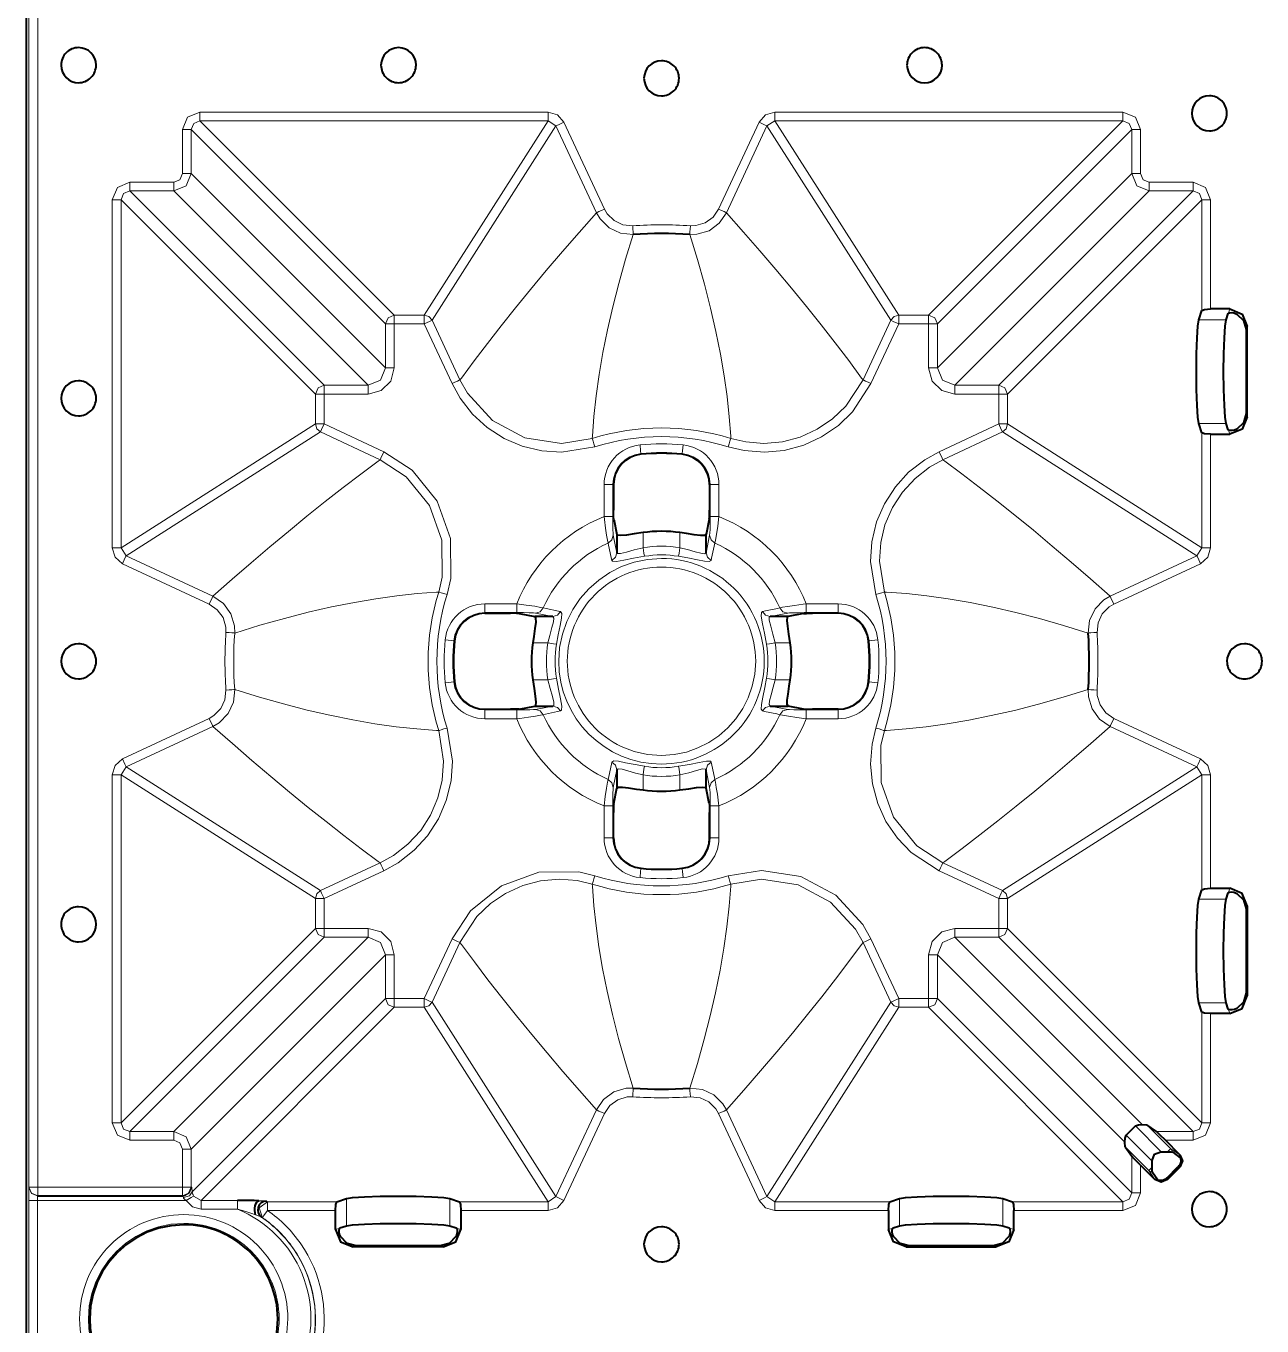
# Model space of a CAD drawing. Header units: millimetres. Extents: x 0 to 2941, y -405 to 1422.
# Drawn here: x 121.6 to 262.6, y 699.9 to 848.2 of the extents above; entities that cross this region are included whole.
import ezdxf

# ---------------------------------------------------------------- set-up
doc = ezdxf.new("R2010")
doc.units = ezdxf.units.MM
doc.layers.add('FINE', color=9, linetype='Continuous')
doc.layers.add('OUTLINE', color=7, linetype='Continuous')

msp = doc.modelspace()

# ---------------------------------------------------------------- linework, layer by layer
at = {"layer": 'FINE', "lineweight": 9}
for p, q in [((121.91, 1265.69), (121.91, 715.72)), ((122.91, 715.72), (122.91, 1265.69)), ((181.13, 838.34), (141.42, 838.34)), ((246.71, 838.34), (207.01, 838.34)), ((141.42, 837.34), (181.13, 837.34)), ((181.13, 837.34), (167, 815.17)), ((167.91, 814.59), (182.03, 836.76)), ((181.13, 837.34), (182.03, 836.76)), ((182.03, 836.76), (186.65, 826.86)), ((201.48, 826.86), (206.1, 836.76)), ((206.1, 836.76), (207.01, 837.34)), ((206.1, 836.76), (220.23, 814.59)), ((221.13, 815.17), (207.01, 837.34)), ((207.01, 837.34), (246.71, 837.34)), ((246.71, 837.34), (224.54, 815.17)), ((139.42, 836.34), (139.42, 831.33)), ((140.42, 836.34), (162.59, 814.17)), ((225.54, 814.17), (247.71, 836.34)), ((247.71, 836.34), (247.71, 831.33)), ((248.71, 831.33), (248.71, 836.34)), ((247.71, 831.33), (225.54, 809.16)), ((138.42, 830.34), (133.42, 830.34)), ((155.59, 807.17), (133.42, 829.34)), ((133.42, 829.34), (138.42, 829.34)), ((138.42, 829.34), (160.6, 807.17)), ((131.42, 828.34), (131.42, 788.63)), ((132.42, 828.34), (154.59, 806.17)), ((132.42, 788.63), (132.42, 828.34)), ((233.54, 806.17), (255.71, 828.34)), ((255.71, 828.34), (255.71, 815.72)), ((258.73, 815.4), (258.89, 815.88)), ((162.59, 809.16), (162.59, 814.17)), ((163.59, 815.17), (167, 815.17)), ((170.17, 807.36), (167, 814.17)), ((167.91, 814.59), (171.08, 807.78)), ((217.06, 807.78), (220.23, 814.59)), ((221.13, 814.17), (217.96, 807.36)), ((221.13, 815.17), (224.54, 815.17)), ((224.54, 814.17), (221.13, 814.17)), ((224.54, 809.16), (224.54, 814.17)), ((225.54, 814.17), (225.54, 809.16)), ((255.36, 814.64), (258.47, 814.64)), ((260.87, 813.87), (260.76, 813.52)), ((155.59, 807.17), (160.6, 807.17)), ((171.08, 807.78), (171.24, 808)), ((216.9, 808), (217.06, 807.78)), ((227.54, 807.17), (232.54, 807.17)), ((154.59, 802.76), (154.59, 806.17)), ((160.6, 806.17), (155.59, 806.17)), ((233.54, 806.17), (233.54, 802.76)), ((260.76, 803.94), (260.87, 803.59)), ((225.74, 799.58), (232.54, 802.76)), ((258.47, 802.82), (255.36, 802.82)), ((161.97, 798.68), (155.17, 801.85)), ((186.18, 801.36), (186.16, 801.11)), ((201.97, 801.11), (201.96, 801.36)), ((232.96, 801.85), (226.16, 798.68)), ((255.71, 801.75), (255.71, 788.63)), ((256.71, 788.63), (256.71, 801.58)), ((258.89, 801.58), (258.73, 802.06)), ((191.72, 799.3), (191.72, 799.38)), ((196.42, 799.38), (196.41, 799.3)), ((161.76, 798.52), (161.97, 798.68)), ((226.16, 798.68), (226.38, 798.52)), ((187.52, 792.2), (187.52, 795.84)), ((188.52, 795.84), (188.59, 795.84)), ((188.52, 795.84), (188.52, 792.2)), ((199.55, 795.84), (199.62, 795.84)), ((199.62, 792.2), (199.62, 795.84)), ((200.62, 795.84), (200.62, 792.2)), ((188.57, 790.08), (188.97, 788.08)), ((191.96, 788.65), (191.96, 790.37)), ((196.17, 790.37), (196.17, 788.65)), ((199.17, 788.08), (199.56, 790.08)), ((133, 787.73), (132.42, 788.63)), ((142.9, 783.11), (133, 787.73)), ((255.14, 787.73), (245.23, 783.11)), ((255.71, 788.63), (255.14, 787.73)), ((245.65, 782.2), (255.56, 786.82)), ((168.65, 783.59), (168.4, 783.58)), ((219.74, 783.58), (219.49, 783.59)), ((173.92, 782.24), (177.56, 782.24)), ((210.57, 782.24), (214.22, 782.24)), ((177.56, 781.24), (173.92, 781.24)), ((173.92, 781.17), (173.92, 781.24)), ((181.68, 780.79), (179.68, 781.18)), ((208.46, 781.18), (206.45, 780.79)), ((214.22, 781.24), (214.22, 781.17)), ((170.38, 778.04), (170.45, 778.03)), ((179.39, 777.79), (181.11, 777.79)), ((207.02, 777.79), (208.74, 777.79)), ((217.68, 778.03), (217.75, 778.04)), ((170.45, 773.35), (170.38, 773.34)), ((181.11, 773.59), (179.39, 773.59)), ((208.74, 773.59), (207.02, 773.59)), ((217.75, 773.34), (217.68, 773.35)), ((173.92, 770.14), (173.92, 770.21)), ((173.92, 770.14), (177.56, 770.14)), ((206.45, 770.59), (208.46, 770.2)), ((210.57, 770.14), (214.22, 770.14)), ((214.22, 770.21), (214.22, 770.14)), ((142.48, 769.18), (132.57, 764.56)), ((133, 763.65), (142.9, 768.27)), ((177.56, 769.14), (173.92, 769.14)), ((214.22, 769.14), (210.57, 769.14)), ((245.23, 768.27), (255.14, 763.65)), ((168.4, 767.8), (168.65, 767.79)), ((219.49, 767.79), (219.74, 767.8)), ((131.42, 762.75), (131.42, 723.04)), ((132.42, 762.75), (133, 763.65)), ((132.42, 762.75), (154.59, 748.62)), ((132.42, 723.04), (132.42, 762.75)), ((155.17, 749.53), (133, 763.65)), ((188.97, 763.3), (188.57, 761.3)), ((196.17, 762.73), (196.17, 761.01)), ((255.14, 763.65), (232.96, 749.53)), ((233.54, 748.62), (255.71, 762.75)), ((255.14, 763.65), (255.71, 762.75)), ((255.71, 762.75), (255.71, 749.63)), ((256.71, 749.8), (256.71, 762.75)), ((187.52, 755.54), (187.52, 759.19)), ((188.52, 759.19), (188.52, 755.54)), ((199.62, 755.54), (199.62, 759.19)), ((200.62, 759.19), (200.62, 755.54)), ((188.59, 755.54), (188.52, 755.54)), ((199.62, 755.54), (199.55, 755.54)), ((161.97, 752.7), (161.76, 752.86)), ((191.72, 752.01), (191.72, 752.08)), ((196.41, 752.08), (196.42, 752.01)), ((226.38, 752.86), (226.16, 752.7)), ((226.16, 752.7), (232.96, 749.53)), ((162.39, 751.8), (155.59, 748.62)), ((232.54, 748.62), (225.74, 751.8)), ((186.16, 750.27), (186.18, 750.02)), ((201.96, 750.02), (201.97, 750.27)), ((258.89, 749.8), (258.73, 749.32)), ((154.59, 745.21), (154.59, 748.62)), ((233.54, 748.62), (233.54, 745.21)), ((258.47, 748.56), (255.36, 748.56)), ((260.76, 747.44), (260.87, 747.79)), ((154.59, 745.21), (132.42, 723.04)), ((133.42, 722.04), (155.59, 744.22)), ((160.6, 744.22), (138.42, 722.04)), ((160.6, 744.22), (155.59, 744.22)), ((167, 737.21), (170.17, 744.02)), ((171.08, 743.6), (167.91, 736.79)), ((171.24, 743.38), (171.08, 743.6)), ((217.06, 743.6), (216.9, 743.38)), ((220.23, 736.79), (217.06, 743.6)), ((217.96, 744.02), (221.13, 737.21)), ((232.54, 744.22), (227.54, 744.22)), ((248.91, 722.84), (227.54, 744.22)), ((232.54, 744.22), (254.71, 722.04)), ((140.42, 720.05), (162.59, 742.22)), ((162.59, 737.21), (162.59, 742.22)), ((224.54, 737.21), (224.54, 742.22)), ((225.54, 742.22), (246.92, 720.84)), ((225.54, 742.22), (225.54, 737.21)), ((162.59, 737.21), (140.54, 715.17)), ((221.13, 737.21), (224.54, 737.21)), ((247.71, 715.04), (225.54, 737.21)), ((260.87, 737.51), (260.76, 737.86)), ((141.56, 714.19), (163.59, 736.22)), ((167, 736.22), (163.59, 736.22)), ((167, 736.22), (181.13, 714.04)), ((182.03, 714.62), (167.91, 736.79)), ((220.23, 736.79), (206.1, 714.62)), ((207.01, 714.04), (221.13, 736.22)), ((224.54, 736.22), (221.13, 736.22)), ((224.54, 736.22), (246.71, 714.04)), ((255.36, 736.74), (258.47, 736.74)), ((255.71, 735.67), (255.71, 723.04)), ((258.73, 735.98), (258.89, 735.5)), ((256.71, 723.04), (256.71, 735.5)), ((186.65, 724.52), (182.03, 714.62)), ((200.58, 724.1), (205.2, 714.2)), ((206.1, 714.62), (201.48, 724.52)), ((251.08, 719.74), (248.13, 722.7)), ((249.44, 722.8), (252.15, 720.09)), ((138.42, 722.04), (133.42, 722.04)), ((133.42, 721.05), (138.42, 721.05)), ((247.06, 721.63), (250.02, 718.67)), ((254.71, 722.04), (250.52, 722.04)), ((139.42, 720.05), (139.42, 715.72)), ((140.42, 715.72), (140.42, 720.05)), ((249.66, 717.61), (246.96, 720.31)), ((247.71, 719.24), (247.71, 715.04)), ((252.15, 720.09), (253.19, 719.4)), ((248.71, 715.04), (248.71, 718.22)), ((253.19, 717.98), (253.04, 718.08)), ((250.36, 716.57), (249.66, 717.61)), ((251.67, 716.72), (251.77, 716.57)), ((121.91, 715.72), (121.9, 715.7)), ((139.42, 715.72), (122.91, 715.72)), ((140.48, 715.7), (140.42, 715.72)), ((140.54, 715.17), (140.48, 715.7)), ((121.89, 714.2), (121.89, 687.18)), ((122.89, 687.18), (122.89, 714.2)), ((122.9, 714.7), (122.91, 714.72)), ((122.91, 714.72), (139.42, 714.72)), ((139.42, 714.72), (139.48, 714.7)), ((139.48, 714.7), (139.64, 714.71)), ((139.48, 714.7), (139.55, 714.52)), ((141.56, 714.19), (140.69, 714.69)), ((145.69, 714.19), (141.56, 714.19)), ((149.12, 714.04), (149, 714.1)), ((157.04, 714.04), (149.12, 714.04)), ((158.12, 714.4), (158.12, 711.29)), ((169.93, 711.29), (169.93, 714.4)), ((181.13, 714.04), (171.01, 714.04)), ((182.03, 714.62), (181.13, 714.04)), ((207.01, 714.04), (206.1, 714.62)), ((220.12, 714.04), (207.01, 714.04)), ((221.2, 711.29), (221.2, 714.4)), ((233.02, 714.4), (233.02, 711.29)), ((149.12, 713.05), (156.88, 713.05)), ((207.01, 713.05), (219.96, 713.05)), ((157.36, 711.03), (156.88, 710.87)), ((171.18, 710.87), (170.69, 711.03)), ((219.96, 710.87), (220.44, 711.03)), ((233.77, 711.03), (234.26, 710.87)), ((158.89, 708.89), (159.24, 709)), ((168.81, 709), (169.17, 708.89)), ((222.32, 709), (221.97, 708.89)), ((232.25, 708.89), (231.89, 709))]:
    msp.add_line(p, q, dxfattribs=at)
for points in [[(141.42, 838.34), (140.01, 837.75), (139.42, 836.34)], [(141.42, 838.34), (141.42, 837.65), (141.42, 837.34)], [(181.13, 838.34), (181.13, 837.65), (181.13, 837.34)], [(187.55, 827.28), (182.94, 837.18), (182.2, 838.02), (181.13, 838.34)], [(207.01, 838.34), (205.93, 838.02), (205.2, 837.18)], [(207.01, 838.34), (207.01, 837.65), (207.01, 837.34)], [(246.71, 838.34), (246.71, 837.65), (246.71, 837.34)], [(248.71, 836.34), (248.13, 837.75), (246.71, 838.34)], [(162.59, 809.16), (140.42, 831.33), (140.42, 836.34), (140.71, 837.05), (141.42, 837.34)], [(162.59, 814.17), (162.89, 814.87), (163.59, 815.17), (141.42, 837.34)], [(182.94, 837.18), (182.31, 836.89), (182.03, 836.76)], [(205.2, 837.18), (200.58, 827.28), (199.95, 826.36), (199.05, 825.71), (197.98, 825.39), (197.36, 825.37)], [(205.2, 837.18), (205.82, 836.89), (206.1, 836.76)], [(246.71, 837.34), (247.42, 837.05), (247.71, 836.34)], [(139.42, 836.34), (140.11, 836.34), (140.42, 836.34)], [(248.71, 836.34), (248.02, 836.34), (247.71, 836.34)], [(138.42, 829.34), (139.83, 829.92), (140.42, 831.33)], [(139.42, 831.33), (139.13, 830.63), (138.42, 830.34)], [(139.42, 831.33), (140.11, 831.33), (140.42, 831.33)], [(248.71, 831.33), (248.02, 831.33), (247.71, 831.33)], [(247.71, 831.33), (248.3, 829.92), (249.71, 829.34)], [(254.71, 830.34), (249.71, 830.34), (249, 830.63), (248.71, 831.33)], [(133.42, 830.34), (132.01, 829.75), (131.42, 828.34)], [(132.42, 828.34), (132.71, 829.05), (133.42, 829.34)], [(133.42, 830.34), (133.42, 829.65), (133.42, 829.34)], [(138.42, 830.34), (138.42, 829.65), (138.42, 829.34)], [(227.54, 807.17), (249.71, 829.34), (254.71, 829.34)], [(254.71, 829.34), (232.54, 807.17), (233.25, 806.87), (233.54, 806.17)], [(249.71, 830.34), (249.71, 829.65), (249.71, 829.34)], [(254.71, 830.34), (254.71, 829.65), (254.71, 829.34)], [(256.71, 815.88), (256.71, 828.34), (256.13, 829.75), (254.71, 830.34)], [(254.71, 829.34), (255.42, 829.05), (255.71, 828.34)], [(131.42, 828.34), (132.11, 828.34), (132.42, 828.34)], [(256.71, 828.34), (256.02, 828.34), (255.71, 828.34)], [(186.65, 826.86), (184.68, 824.62), (182.77, 822.42), (180.92, 820.25), (179.13, 818.11), (177.41, 816), (175.77, 813.95), (174.2, 811.94), (172.69, 809.96), (171.24, 808)], [(187.55, 827.28), (187.22, 827.12), (186.93, 826.99), (186.73, 826.9), (186.65, 826.86)], [(186.65, 826.86), (187.06, 826.16), (188.09, 825.14), (189.4, 824.52), (190.84, 824.38)], [(190.78, 825.37), (189.67, 825.49), (188.66, 825.96), (187.87, 826.74), (187.55, 827.28)], [(197.29, 824.38), (198.1, 824.4), (199.49, 824.81), (200.66, 825.67), (201.48, 826.86)], [(200.58, 827.28), (200.91, 827.12), (201.2, 826.99), (201.4, 826.9), (201.48, 826.86)], [(216.9, 808), (215.42, 809.99), (213.88, 812.01), (212.27, 814.07), (210.6, 816.15), (208.88, 818.26), (207.12, 820.37), (205.3, 822.5), (203.42, 824.66), (201.48, 826.86)], [(190.78, 825.37), (190.8, 825), (190.82, 824.69), (190.84, 824.47), (190.84, 824.38)], [(197.36, 825.37), (197.33, 825), (197.31, 824.69), (197.3, 824.47), (197.29, 824.38)], [(186.18, 801.36), (186.35, 803.62), (186.61, 805.97), (186.95, 808.4), (187.38, 810.91), (187.9, 813.5), (188.5, 816.12), (189.19, 818.8), (189.97, 821.56), (190.84, 824.38)], [(197.29, 824.38), (198.18, 821.51), (198.97, 818.71), (199.67, 815.97), (200.27, 813.32), (200.79, 810.73), (201.2, 808.27), (201.54, 805.88), (201.79, 803.58), (201.96, 801.36)], [(163.59, 814.17), (162.9, 814.17), (162.59, 814.17)], [(163.59, 814.17), (163.59, 814.85), (163.59, 815.17)], [(167, 814.17), (163.59, 814.17), (163.59, 809.16)], [(167, 814.17), (167, 814.85), (167, 815.17)], [(167, 815.17), (167.54, 815.01), (167.91, 814.59)], [(167, 814.17), (167.62, 814.46), (167.91, 814.59)], [(220.23, 814.59), (220.6, 815.01), (221.13, 815.17)], [(221.13, 814.17), (220.51, 814.46), (220.23, 814.59)], [(221.13, 814.17), (221.13, 814.85), (221.13, 815.17)], [(224.54, 814.17), (224.54, 814.85), (224.54, 815.17)], [(224.54, 815.17), (225.25, 814.87), (225.54, 814.17)], [(224.54, 814.17), (225.23, 814.17), (225.54, 814.17)], [(163.59, 809.16), (163.19, 807.66), (162.09, 806.57), (160.6, 806.17)], [(160.6, 807.17), (162.01, 807.75), (162.59, 809.16)], [(163.59, 809.16), (162.9, 809.16), (162.59, 809.16)], [(227.54, 806.17), (226.04, 806.57), (224.94, 807.66), (224.54, 809.16)], [(224.54, 809.16), (225.23, 809.16), (225.54, 809.16)], [(225.54, 809.16), (226.12, 807.75), (227.54, 807.17)], [(154.59, 806.17), (154.89, 806.87), (155.59, 807.17)], [(155.59, 806.17), (155.59, 806.85), (155.59, 807.17)], [(160.6, 806.17), (160.6, 806.85), (160.6, 807.17)], [(170.17, 807.36), (170.51, 807.52), (170.8, 807.65), (170.99, 807.75), (171.08, 807.78)], [(186.46, 800.16), (182.67, 799.55), (180.43, 799.7), (178.18, 800.24), (176.11, 801.12), (174.17, 802.37), (172.51, 803.89), (171.09, 805.71), (170.17, 807.36)], [(171.08, 807.78), (171.92, 806.26), (174.78, 803.16), (178.49, 801.18), (182.65, 800.55), (186.16, 801.11)], [(217.96, 807.36), (215.86, 804.15), (214.24, 802.59), (212.33, 801.29), (210.29, 800.35), (208.05, 799.75), (205.82, 799.55), (203.51, 799.72), (201.67, 800.16)], [(201.97, 801.11), (203.67, 800.71), (205.75, 800.54), (207.88, 800.74), (209.89, 801.27), (211.84, 802.16), (213.57, 803.33), (215.11, 804.81), (217.06, 807.78)], [(217.96, 807.36), (217.63, 807.52), (217.34, 807.65), (217.14, 807.75), (217.06, 807.78)], [(227.54, 806.17), (227.54, 806.85), (227.54, 807.17)], [(232.54, 806.17), (232.54, 806.85), (232.54, 807.17)], [(154.59, 806.17), (154.9, 806.17), (155.59, 806.17)], [(155.59, 806.17), (155.59, 802.76), (162.39, 799.58)], [(232.54, 802.76), (232.54, 806.17), (227.54, 806.17)], [(232.54, 806.17), (233.23, 806.17), (233.54, 806.17)], [(133, 787.73), (155.17, 801.85), (154.75, 802.22), (154.59, 802.76), (132.42, 788.63)], [(154.59, 802.76), (154.9, 802.76), (155.59, 802.76)], [(155.17, 801.85), (155.3, 802.13), (155.59, 802.76)], [(232.54, 802.76), (232.83, 802.13), (232.96, 801.85)], [(232.54, 802.76), (233.23, 802.76), (233.54, 802.76)], [(255.71, 788.63), (233.54, 802.76), (233.38, 802.22), (232.96, 801.85), (255.14, 787.73)], [(186.46, 800.16), (186.35, 800.51), (186.26, 800.81), (186.19, 801.02), (186.16, 801.11)], [(201.67, 800.16), (201.78, 800.51), (201.88, 800.81), (201.94, 801.02), (201.97, 801.11)], [(161.97, 798.68), (162.01, 798.76), (162.1, 798.96), (162.24, 799.25), (162.39, 799.58)], [(162.39, 799.58), (165.61, 797.49), (168.47, 793.96), (170, 789.68), (170.03, 785.13), (169.6, 783.3)], [(191.72, 799.38), (191.69, 799.68), (191.62, 800.37)], [(196.42, 799.38), (196.45, 799.68), (196.52, 800.37)], [(218.53, 783.3), (217.92, 787.08), (218.07, 789.33), (218.61, 791.58), (219.49, 793.65), (220.75, 795.59), (222.26, 797.25), (224.09, 798.67), (225.74, 799.58)], [(225.74, 799.58), (225.89, 799.25), (226.03, 798.96), (226.12, 798.76), (226.16, 798.68)], [(161.76, 798.52), (159.77, 797.04), (157.74, 795.5), (155.69, 793.9), (153.61, 792.23), (151.5, 790.5), (149.39, 788.74), (147.26, 786.92), (145.09, 785.05), (142.9, 783.11)], [(168.65, 783.59), (169.05, 785.29), (169.02, 789.5), (167.6, 793.47), (164.95, 796.74), (161.97, 798.68)], [(226.16, 798.68), (224.63, 797.83), (222.99, 796.56), (221.54, 794.98), (220.4, 793.23), (219.56, 791.27), (219.07, 789.24), (218.92, 787.1), (219.49, 783.59)], [(245.23, 783.11), (243, 785.08), (240.8, 786.99), (238.63, 788.84), (236.49, 790.63), (234.37, 792.35), (232.33, 793.98), (230.32, 795.56), (228.33, 797.07), (226.38, 798.52)], [(188.52, 795.84), (188.21, 795.84), (187.52, 795.84)], [(199.62, 795.84), (199.92, 795.84), (200.62, 795.84)], [(188.52, 792.2), (188.21, 792.2), (187.52, 792.2)], [(187.98, 789.18), (187.91, 789.5), (187.81, 790.07), (187.69, 790.87), (187.56, 791.86), (187.52, 792.2)], [(188.52, 792.2), (188.52, 791.96), (188.52, 791.26), (188.53, 790.7), (188.55, 790.3), (188.57, 790.08)], [(199.56, 790.08), (199.58, 790.29), (199.6, 790.77), (199.61, 791.44), (199.62, 792.2)], [(200.62, 792.2), (199.92, 792.2), (199.62, 792.2)], [(200.62, 792.2), (200.48, 791.12), (200.34, 790.16), (200.22, 789.49), (200.15, 789.18)], [(188.57, 790.08), (188.41, 789.55), (187.98, 789.18)], [(200.15, 789.18), (199.72, 789.55), (199.56, 790.08)], [(131.42, 788.63), (132.11, 788.63), (132.42, 788.63)], [(131.42, 788.63), (131.73, 787.56), (132.57, 786.82), (142.48, 782.2)], [(132.57, 786.82), (132.86, 787.44), (133, 787.73)], [(188.4, 787.19), (188.81, 787.56), (188.97, 788.08)], [(188.97, 788.08), (189.03, 787.98), (189.39, 787.97), (190.07, 788.14), (190.96, 788.4), (191.96, 788.65)], [(192.12, 787.67), (192.07, 788.01), (191.96, 788.65)], [(196.01, 787.67), (196.07, 788.01), (196.17, 788.65)], [(196.17, 788.65), (197.03, 788.44), (197.91, 788.19), (198.57, 788.01), (199, 787.95), (199.17, 788.08)], [(199.73, 787.19), (199.32, 787.56), (199.17, 788.08)], [(255.56, 786.82), (255.27, 787.44), (255.14, 787.73)], [(255.56, 786.82), (256.4, 787.56), (256.71, 788.63)], [(256.71, 788.63), (256.02, 788.63), (255.71, 788.63)], [(142.48, 782.2), (142.63, 782.54), (142.77, 782.83), (142.86, 783.03), (142.9, 783.11)], [(145.38, 778.91), (145.36, 779.73), (144.94, 781.11), (144.09, 782.28), (142.9, 783.11)], [(145.38, 778.91), (148.25, 779.8), (151.05, 780.59), (153.78, 781.29), (156.44, 781.89), (159.03, 782.41), (161.49, 782.83), (163.87, 783.16), (166.18, 783.41), (168.4, 783.58)], [(168.65, 783.59), (168.73, 783.57), (168.94, 783.5), (169.25, 783.41), (169.6, 783.3)], [(218.53, 783.3), (218.89, 783.41), (219.19, 783.5), (219.4, 783.57), (219.49, 783.59)], [(219.74, 783.58), (222, 783.41), (224.35, 783.15), (226.78, 782.81), (229.29, 782.38), (231.88, 781.85), (234.5, 781.25), (237.18, 780.56), (239.93, 779.78), (242.75, 778.91)], [(245.23, 783.11), (244.53, 782.7), (243.52, 781.67), (242.9, 780.36), (242.75, 778.91)], [(245.65, 782.2), (245.5, 782.54), (245.36, 782.83), (245.27, 783.03), (245.23, 783.11)], [(142.48, 782.2), (143.39, 781.57), (144.05, 780.67), (144.37, 779.6), (144.38, 778.98)], [(173.92, 782.24), (173.92, 781.55), (173.92, 781.24)], [(177.56, 782.24), (177.56, 781.55), (177.56, 781.24)], [(177.56, 782.24), (178.64, 782.1), (179.6, 781.96), (180.27, 781.84), (180.57, 781.78)], [(180.57, 781.78), (180.21, 781.35), (179.68, 781.18)], [(206.05, 777.64), (205.82, 778.88), (205.59, 779.98), (205.45, 780.82), (205.47, 781.27), (205.57, 781.36), (205.92, 781.43), (207.31, 781.73), (207.56, 781.78)], [(207.56, 781.78), (207.87, 781.85), (208.44, 781.94), (209.24, 782.07), (210.24, 782.2), (210.57, 782.24)], [(208.46, 781.18), (207.92, 781.35), (207.56, 781.78)], [(210.57, 781.24), (210.57, 781.55), (210.57, 782.24)], [(214.22, 781.24), (214.22, 781.55), (214.22, 782.24)], [(243.75, 778.98), (243.86, 780.09), (244.34, 781.09), (245.12, 781.89), (245.65, 782.2)], [(179.68, 781.18), (179.46, 781.2), (178.99, 781.22), (178.32, 781.24), (177.56, 781.24)], [(181.11, 777.79), (181.32, 778.65), (181.57, 779.53), (181.75, 780.19), (181.8, 780.62), (181.68, 780.79)], [(182.56, 781.36), (182.2, 780.95), (181.68, 780.79)], [(206.45, 780.79), (205.93, 780.95), (205.57, 781.36)], [(206.45, 780.79), (206.36, 780.73), (206.35, 780.37), (206.52, 779.69), (206.77, 778.8), (207.02, 777.79)], [(214.22, 781.24), (210.57, 781.24), (210.34, 781.24), (209.64, 781.23), (209.08, 781.22), (208.68, 781.2), (208.46, 781.18)], [(144.38, 778.98), (144.75, 778.96), (145.07, 778.94), (145.29, 778.92), (145.38, 778.91)], [(243.75, 778.98), (243.38, 778.96), (243.06, 778.94), (242.84, 778.92), (242.75, 778.91)], [(169.39, 778.14), (170.08, 778.07), (170.38, 778.04)], [(182.08, 777.64), (181.74, 777.69), (181.11, 777.79)], [(206.05, 777.64), (206.39, 777.69), (207.02, 777.79)], [(217.75, 778.04), (218.05, 778.07), (218.75, 778.14)], [(170.38, 773.34), (170.08, 773.31), (169.39, 773.24)], [(181.11, 773.59), (181.74, 773.69), (182.08, 773.75)], [(181.68, 770.59), (181.78, 770.65), (181.79, 771.02), (181.62, 771.69), (181.36, 772.58), (181.11, 773.59)], [(182.08, 773.75), (182.31, 772.5), (182.54, 771.4), (182.68, 770.56), (182.66, 770.11), (182.56, 770.03)], [(207.56, 769.6), (207.21, 769.68), (205.82, 769.97), (205.57, 770.03), (205.44, 770.24), (205.48, 770.78), (205.64, 771.6), (205.86, 772.69), (206.05, 773.75)], [(206.05, 773.75), (206.39, 773.69), (207.02, 773.59)], [(207.02, 773.59), (206.82, 772.73), (206.56, 771.85), (206.38, 771.19), (206.33, 770.76), (206.45, 770.59)], [(217.75, 773.34), (218.05, 773.31), (218.75, 773.24)], [(144.38, 772.4), (144.27, 771.29), (143.8, 770.29), (143.02, 769.49), (142.48, 769.18)], [(142.9, 768.27), (143.6, 768.68), (144.62, 769.72), (145.23, 771.03), (145.38, 772.47)], [(144.38, 772.4), (144.75, 772.42), (145.07, 772.45), (145.29, 772.46), (145.38, 772.47)], [(168.4, 767.8), (166.14, 767.98), (163.79, 768.23), (161.36, 768.57), (158.84, 769.01), (156.25, 769.53), (153.64, 770.13), (150.95, 770.82), (148.2, 771.6), (145.38, 772.47)], [(242.75, 772.47), (239.88, 771.58), (237.08, 770.79), (234.35, 770.09), (231.69, 769.49), (229.11, 768.97), (226.64, 768.55), (224.26, 768.22), (221.96, 767.97), (219.74, 767.8)], [(243.75, 772.4), (243.38, 772.42), (243.06, 772.45), (242.84, 772.46), (242.75, 772.47)], [(242.75, 772.47), (242.78, 771.65), (243.19, 770.27), (244.04, 769.1), (245.23, 768.27)], [(255.56, 764.56), (245.65, 769.18), (244.74, 769.81), (244.09, 770.71), (243.77, 771.78), (243.75, 772.4)], [(173.92, 770.14), (173.92, 769.83), (173.92, 769.14)], [(177.56, 770.14), (177.79, 770.14), (178.49, 770.15), (179.05, 770.16), (179.46, 770.18), (179.68, 770.2), (181.68, 770.59)], [(177.56, 770.14), (177.56, 769.83), (177.56, 769.14)], [(179.68, 770.2), (180.21, 770.03), (180.57, 769.6)], [(182.56, 770.03), (182.21, 769.95), (180.82, 769.65), (180.57, 769.6)], [(181.68, 770.59), (182.2, 770.43), (182.56, 770.03)], [(205.57, 770.03), (205.93, 770.43), (206.45, 770.59)], [(207.56, 769.6), (207.92, 770.03), (208.46, 770.2)], [(208.46, 770.2), (208.67, 770.18), (209.15, 770.16), (209.82, 770.14), (210.57, 770.14)], [(210.57, 769.14), (210.57, 769.83), (210.57, 770.14)], [(214.22, 769.14), (214.22, 769.83), (214.22, 770.14)], [(142.48, 769.18), (142.63, 768.84), (142.77, 768.55), (142.86, 768.36), (142.9, 768.27)], [(142.9, 768.27), (145.13, 766.3), (147.33, 764.39), (149.51, 762.54), (151.65, 760.76), (153.76, 759.03), (155.8, 757.4), (157.82, 755.83), (159.8, 754.31), (161.76, 752.86)], [(180.57, 769.6), (180.26, 769.54), (179.69, 769.44), (178.89, 769.31), (177.89, 769.18), (177.56, 769.14)], [(210.57, 769.14), (209.49, 769.28), (208.54, 769.42), (207.86, 769.54), (207.56, 769.6)], [(226.38, 752.86), (228.37, 754.34), (230.39, 755.88), (232.44, 757.49), (234.52, 759.15), (236.64, 760.88), (238.74, 762.64), (240.88, 764.46), (243.04, 766.33), (245.23, 768.27)], [(245.65, 769.18), (245.5, 768.84), (245.36, 768.55), (245.27, 768.36), (245.23, 768.27)], [(161.97, 752.7), (163.5, 753.55), (165.15, 754.82), (166.6, 756.4), (167.73, 758.15), (168.57, 760.12), (169.06, 762.14), (169.21, 764.28), (168.65, 767.79)], [(169.6, 768.08), (170.21, 764.3), (170.06, 762.05), (169.52, 759.8), (168.64, 757.73), (167.39, 755.79), (165.87, 754.13), (164.04, 752.71), (162.39, 751.8)], [(168.65, 767.79), (168.73, 767.81), (168.94, 767.88), (169.25, 767.97), (169.6, 768.08)], [(225.74, 751.8), (222.53, 753.89), (220.97, 755.51), (219.66, 757.43), (218.73, 759.47), (218.13, 761.7), (217.92, 763.94), (218.1, 766.25), (218.53, 768.08)], [(218.53, 768.08), (218.89, 767.97), (219.19, 767.88), (219.4, 767.81), (219.49, 767.79)], [(219.49, 767.79), (219.09, 766.09), (219.11, 761.88), (220.53, 757.91), (223.19, 754.64), (226.16, 752.7)], [(132.57, 764.56), (131.73, 763.82), (131.42, 762.75)], [(132.57, 764.56), (132.86, 763.94), (133, 763.65)], [(187.98, 762.2), (188.05, 762.54), (188.35, 763.94), (188.4, 764.19)], [(188.97, 763.3), (188.81, 763.83), (188.4, 764.19)], [(196.01, 763.71), (197.25, 763.93), (198.35, 764.16), (199.19, 764.31), (199.65, 764.28), (199.73, 764.19)], [(199.73, 764.19), (199.32, 763.83), (199.17, 763.3)], [(199.73, 764.19), (199.81, 763.84), (200.1, 762.44), (200.15, 762.2)], [(255.56, 764.56), (255.27, 763.94), (255.14, 763.65)], [(256.71, 762.75), (256.4, 763.82), (255.56, 764.56)], [(131.42, 762.75), (132.11, 762.75), (132.42, 762.75)], [(191.96, 762.73), (191.11, 762.94), (190.22, 763.19), (189.57, 763.37), (189.13, 763.43), (188.97, 763.3)], [(192.12, 763.71), (192.07, 763.37), (191.96, 762.73)], [(196.01, 763.71), (196.07, 763.37), (196.17, 762.73)], [(199.17, 763.3), (199.1, 763.4), (198.74, 763.41), (198.07, 763.24), (197.18, 762.98), (196.17, 762.73)], [(199.62, 759.19), (199.62, 759.42), (199.61, 760.12), (199.6, 760.68), (199.58, 761.08), (199.56, 761.3), (199.17, 763.3)], [(256.71, 762.75), (256.02, 762.75), (255.71, 762.75)], [(187.52, 759.19), (187.66, 760.27), (187.8, 761.22), (187.91, 761.89), (187.98, 762.2)], [(188.57, 761.3), (188.41, 761.83), (187.98, 762.2)], [(188.57, 761.3), (188.55, 761.09), (188.53, 760.61), (188.52, 759.94), (188.52, 759.19)], [(200.15, 762.2), (199.72, 761.83), (199.56, 761.3)], [(200.15, 762.2), (200.22, 761.89), (200.32, 761.31), (200.44, 760.52), (200.58, 759.52), (200.62, 759.19)], [(188.52, 759.19), (188.21, 759.19), (187.52, 759.19)], [(200.62, 759.19), (199.92, 759.19), (199.62, 759.19)], [(188.52, 755.54), (188.21, 755.54), (187.52, 755.54)], [(200.62, 755.54), (199.92, 755.54), (199.62, 755.54)], [(154.59, 748.62), (154.75, 749.16), (155.17, 749.53), (161.97, 752.7)], [(161.97, 752.7), (162.01, 752.62), (162.1, 752.42), (162.24, 752.13), (162.39, 751.8)], [(191.72, 752.01), (191.69, 751.7), (191.62, 751.01)], [(196.42, 752.01), (196.45, 751.7), (196.52, 751.01)], [(225.74, 751.8), (225.89, 752.13), (226.03, 752.42), (226.12, 752.62), (226.16, 752.7)], [(170.17, 744.02), (172.27, 747.23), (175.8, 750.09), (180.08, 751.63), (184.62, 751.66), (186.46, 751.22)], [(186.16, 750.27), (184.46, 750.67), (182.39, 750.84), (180.25, 750.64), (178.24, 750.11), (176.29, 749.22), (174.57, 748.06), (173.02, 746.57), (171.08, 743.6)], [(186.16, 750.27), (186.19, 750.36), (186.26, 750.57), (186.35, 750.87), (186.46, 751.22)], [(201.67, 751.22), (205.46, 751.83), (209.96, 751.15), (213.97, 749.01), (217.05, 745.67), (217.96, 744.02)], [(201.97, 750.27), (201.94, 750.36), (201.88, 750.57), (201.78, 750.87), (201.67, 751.22)], [(217.06, 743.6), (216.21, 745.12), (213.36, 748.22), (209.64, 750.2), (205.48, 750.83), (201.97, 750.27)], [(155.17, 749.53), (155.3, 749.25), (155.59, 748.62)], [(190.84, 727), (189.96, 729.87), (189.17, 732.67), (188.47, 735.41), (187.86, 738.07), (187.35, 740.65), (186.93, 743.11), (186.6, 745.5), (186.35, 747.8), (186.18, 750.02)], [(201.96, 750.02), (201.78, 747.76), (201.53, 745.41), (201.18, 742.98), (200.75, 740.47), (200.23, 737.88), (199.63, 735.26), (198.94, 732.58), (198.16, 729.82), (197.29, 727)], [(232.54, 748.62), (232.83, 749.25), (232.96, 749.53)], [(232.96, 749.53), (233.38, 749.16), (233.54, 748.62)], [(154.59, 748.62), (154.9, 748.62), (155.59, 748.62)], [(155.59, 748.62), (155.59, 745.21), (160.6, 745.21)], [(227.54, 745.21), (232.54, 745.21), (232.54, 748.62)], [(232.54, 748.62), (233.23, 748.62), (233.54, 748.62)], [(154.59, 745.21), (154.9, 745.21), (155.59, 745.21)], [(155.59, 744.22), (154.89, 744.51), (154.59, 745.21)], [(155.59, 744.22), (155.59, 744.53), (155.59, 745.21)], [(160.6, 744.22), (160.6, 744.53), (160.6, 745.21)], [(160.6, 745.21), (162.09, 744.81), (163.19, 743.72), (163.59, 742.22)], [(224.54, 742.22), (224.94, 743.72), (226.04, 744.81), (227.54, 745.21)], [(227.54, 744.22), (227.54, 744.53), (227.54, 745.21)], [(232.54, 744.22), (232.54, 744.53), (232.54, 745.21)], [(232.54, 745.21), (233.23, 745.21), (233.54, 745.21)], [(255.71, 723.04), (233.54, 745.21), (233.25, 744.51), (232.54, 744.22)], [(162.59, 742.22), (162.01, 743.63), (160.6, 744.22)], [(171.08, 743.6), (170.99, 743.64), (170.8, 743.73), (170.51, 743.86), (170.17, 744.02)], [(171.24, 743.38), (172.72, 741.39), (174.26, 739.37), (175.86, 737.32), (177.53, 735.23), (179.26, 733.12), (181.01, 731.01), (182.83, 728.88), (184.71, 726.72), (186.65, 724.52)], [(201.48, 724.52), (203.46, 726.76), (205.37, 728.96), (207.22, 731.13), (209, 733.27), (210.73, 735.38), (212.36, 737.43), (213.93, 739.44), (215.44, 741.43), (216.9, 743.38)], [(217.06, 743.6), (217.14, 743.64), (217.34, 743.73), (217.63, 743.86), (217.96, 744.02)], [(227.54, 744.22), (226.12, 743.63), (225.54, 742.22)], [(162.59, 742.22), (162.9, 742.22), (163.59, 742.22)], [(163.59, 742.22), (163.59, 737.21), (167, 737.21)], [(225.54, 742.22), (225.23, 742.22), (224.54, 742.22)], [(162.59, 737.21), (162.9, 737.21), (163.59, 737.21)], [(163.59, 736.22), (162.89, 736.51), (162.59, 737.21)], [(163.59, 736.22), (163.59, 736.53), (163.59, 737.21)], [(167.91, 736.79), (167.62, 736.92), (167, 737.21)], [(167, 736.22), (167, 736.53), (167, 737.21)], [(220.23, 736.79), (220.51, 736.92), (221.13, 737.21)], [(221.13, 736.22), (221.13, 736.53), (221.13, 737.21)], [(224.54, 736.22), (224.54, 736.53), (224.54, 737.21)], [(225.54, 737.21), (225.23, 737.21), (224.54, 737.21)], [(225.54, 737.21), (225.25, 736.51), (224.54, 736.22)], [(167.91, 736.79), (167.54, 736.37), (167, 736.22)], [(221.13, 736.22), (220.6, 736.37), (220.23, 736.79)], [(190.84, 727), (190.03, 726.98), (188.64, 726.57), (187.47, 725.71), (186.65, 724.52)], [(190.78, 726.01), (190.8, 726.38), (190.82, 726.69), (190.84, 726.91), (190.84, 727)], [(197.36, 726.01), (197.33, 726.38), (197.31, 726.69), (197.3, 726.91), (197.29, 727)], [(201.48, 724.52), (201.07, 725.22), (200.04, 726.24), (198.73, 726.86), (197.29, 727)], [(182.94, 714.2), (187.55, 724.1), (188.19, 725.02), (189.09, 725.67), (190.15, 725.99), (190.78, 726.01)], [(197.36, 726.01), (198.46, 725.89), (199.47, 725.42), (200.26, 724.64), (200.58, 724.1)], [(187.55, 724.1), (187.22, 724.26), (186.93, 724.39), (186.73, 724.49), (186.65, 724.52)], [(200.58, 724.1), (200.91, 724.26), (201.2, 724.39), (201.4, 724.49), (201.48, 724.52)], [(131.42, 723.04), (132.11, 723.04), (132.42, 723.04)], [(131.42, 723.04), (132.01, 721.63), (133.42, 721.05)], [(133.42, 722.04), (132.71, 722.33), (132.42, 723.04)], [(251.54, 721.05), (254.71, 721.05), (256.13, 721.63), (256.71, 723.04)], [(255.71, 723.04), (255.42, 722.33), (254.71, 722.04)], [(256.71, 723.04), (256.02, 723.04), (255.71, 723.04)], [(133.42, 721.05), (133.42, 721.73), (133.42, 722.04)], [(138.42, 721.05), (138.42, 721.73), (138.42, 722.04)], [(140.42, 720.05), (139.83, 721.46), (138.42, 722.04)], [(138.42, 721.05), (139.13, 720.75), (139.42, 720.05)], [(254.71, 721.05), (254.71, 721.73), (254.71, 722.04)], [(139.42, 720.05), (140.11, 720.05), (140.42, 720.05)], [(252.15, 720.09), (252.05, 719.99), (251.79, 719.73)], [(252.15, 720.09), (252.29, 719.91), (252.39, 719.69)], [(250.02, 717.97), (249.76, 717.71), (249.66, 717.61)], [(249.66, 717.61), (249.85, 717.46), (250.07, 717.37)], [(121.9, 715.7), (121.89, 715.25), (121.89, 714.2)], [(122.9, 714.7), (122.19, 714.99), (121.9, 715.7)], [(121.91, 715.72), (122.2, 715.01), (122.91, 714.72)], [(121.91, 715.72), (122.2, 715.72), (122.91, 715.72)], [(122.91, 714.72), (122.91, 715.02), (122.91, 715.72)], [(139.42, 714.72), (140.13, 715.01), (140.42, 715.72)], [(139.42, 715.72), (140.11, 715.72), (140.42, 715.72)], [(139.42, 714.72), (139.42, 715.02), (139.42, 715.72)], [(139.55, 714.52), (140.24, 714.72), (140.54, 715.17)], [(139.64, 714.71), (140.24, 715.05), (140.48, 715.7)], [(140.69, 714.69), (140.63, 714.82), (140.61, 714.88), (140.56, 715.04), (140.56, 715.08), (140.54, 715.17)], [(247.71, 715.04), (247.42, 714.33), (246.71, 714.04), (234.09, 714.04)], [(234.26, 713.05), (246.71, 713.05), (248.13, 713.63), (248.71, 715.04)], [(247.71, 715.04), (248.02, 715.04), (248.71, 715.04)], [(122.89, 714.2), (122.18, 714.2), (121.89, 714.2)], [(139.83, 714.2), (122.89, 714.2), (122.9, 714.7)], [(139.55, 714.52), (139.55, 714.49), (139.56, 714.46), (139.61, 714.38), (139.66, 714.33), (139.83, 714.2)], [(140.69, 714.69), (140.42, 714.53), (139.83, 714.2)], [(139.83, 714.2), (140.56, 713.46), (141.56, 713.19), (145.69, 713.19)], [(141.56, 714.19), (141.56, 713.88), (141.56, 713.19)], [(145.69, 714.19), (145.69, 713.88), (145.69, 713.19), (146.28, 713.03), (146.87, 712.85), (147.32, 712.7), (147.76, 712.55)], [(149, 714.1), (148.89, 714.12), (148.68, 714.14), (148.14, 714.16)], [(149.12, 714.04), (148.17, 713.34), (148.55, 712.22)], [(149.12, 713.05), (149.12, 713.73), (149.12, 714.04)], [(171.18, 713.05), (181.13, 713.05), (182.2, 713.36), (182.94, 714.2)], [(181.13, 713.05), (181.13, 713.73), (181.13, 714.04)], [(182.94, 714.2), (182.31, 714.49), (182.03, 714.62)], [(205.2, 714.2), (205.82, 714.49), (206.1, 714.62)], [(205.2, 714.2), (205.93, 713.36), (207.01, 713.05)], [(207.01, 713.05), (207.01, 713.73), (207.01, 714.04)], [(246.71, 713.05), (246.71, 713.73), (246.71, 714.04)], [(147.76, 712.55), (148.06, 712.43), (148.27, 712.35), (148.37, 712.31), (148.41, 712.29), (148.44, 712.28)], [(149.12, 713.05), (148.72, 712.47), (148.55, 712.22)]]:
    msp.add_lwpolyline(points, dxfattribs=at)
for points in [[(197.36, 825.37, 0.033099), (190.78, 825.37)], [(201.97, 801.11, 0.151876), (186.16, 801.11)], [(201.67, 800.16, 0.151863), (186.46, 800.16)], [(191.62, 800.37, 0.385496), (187.52, 795.84)], [(191.72, 799.38, 0.385547), (188.52, 795.84)], [(196.52, 800.37, 0.049525), (191.62, 800.37)], [(196.42, 799.38, 0.049515), (191.72, 799.38)], [(199.62, 795.84, 0.38552), (196.42, 799.38)], [(200.62, 795.84, 0.38553), (196.52, 800.37)], [(187.52, 792.2, 0.206662), (177.56, 782.24)], [(210.57, 782.24, 0.206656), (200.62, 792.2)], [(200.15, 789.18), (200.08, 788.84), (199.78, 787.44), (199.73, 787.19), (199.52, 787.06), (198.98, 787.1), (198.16, 787.26), (197.07, 787.48), (196.01, 787.67, 0.080573), (192.12, 787.67), (190.88, 787.45), (189.78, 787.22), (188.94, 787.07), (188.49, 787.1), (188.4, 787.19), (188.33, 787.54), (188.03, 788.94), (187.98, 789.18, 0.182773), (180.57, 781.78), (180.92, 781.7), (182.32, 781.41), (182.56, 781.36), (182.69, 781.14), (182.66, 780.6), (182.5, 779.78), (182.27, 778.69), (182.08, 777.64, 0.080622), (182.08, 773.75)], [(207.56, 781.78, 0.182781), (200.15, 789.18)], [(196.17, 788.65, 0.080657), (191.96, 788.65)], [(168.65, 783.59, 0.151871), (168.65, 767.79)], [(169.6, 783.3, 0.151877), (169.6, 768.08)], [(218.53, 768.08, 0.15187), (218.53, 783.3)], [(219.49, 767.79, 0.151871), (219.49, 783.59)], [(173.92, 782.24, 0.385527), (169.39, 778.14, 0.049516), (169.39, 773.24)], [(218.75, 778.14, 0.385519), (214.22, 782.24)], [(173.92, 781.24, 0.385528), (170.38, 778.04)], [(217.75, 778.04, 0.385524), (214.22, 781.24)], [(144.38, 778.98, 0.033066), (144.38, 772.4)], [(145.38, 778.91, 0.033086), (145.38, 772.47)], [(243.75, 772.4, 0.033069), (243.75, 778.98)], [(170.38, 778.04, 0.049522), (170.38, 773.34)], [(181.11, 777.79, 0.080633), (181.11, 773.59)], [(206.05, 773.75, 0.080633), (206.05, 777.64)], [(207.02, 773.59, 0.080606), (207.02, 777.79)], [(217.75, 773.34, 0.049515), (217.75, 778.04)], [(218.75, 773.24, 0.049516), (218.75, 778.14)], [(169.39, 773.24, 0.385531), (173.92, 769.14)], [(170.38, 773.34, 0.385537), (173.92, 770.14)], [(214.22, 770.14, 0.385528), (217.75, 773.34)], [(214.22, 769.14, 0.385515), (218.75, 773.24)], [(177.56, 769.14, 0.206662), (187.52, 759.19)], [(180.57, 769.6, 0.182788), (187.98, 762.2)], [(200.15, 762.2, 0.182777), (207.56, 769.6)], [(200.62, 759.19, 0.206644), (210.57, 769.14)], [(188.4, 764.19), (188.62, 764.32), (189.16, 764.28), (189.97, 764.12), (191.06, 763.9), (192.12, 763.71, 0.08063), (196.01, 763.71)], [(191.96, 761.01), (191.96, 762.73, 0.080598), (196.17, 762.73)], [(187.52, 755.54, 0.385532), (191.62, 751.01)], [(188.52, 755.54, 0.385522), (191.72, 752.01)], [(196.42, 752.01, 0.385549), (199.62, 755.54)], [(196.52, 751.01, 0.385498), (200.62, 755.54)], [(191.72, 752.01, 0.04946), (196.42, 752.01)], [(186.46, 751.22, 0.151863), (201.67, 751.22)], [(191.62, 751.01, 0.049477), (196.52, 751.01)], [(186.16, 750.27, 0.151876), (201.97, 750.27)], [(190.78, 726.01, 0.03306), (197.36, 726.01)], [(145.69, 688.19, 0.414217), (153.07, 705.81, 0.200812), (145.69, 713.19)], [(148.44, 689.1, 0.414205), (152.15, 708.56, 0.094587), (148.44, 712.28), (148.55, 712.22), (148.55, 712.22)], [(148.55, 689.16, 0.414208), (152.1, 708.67, 0.090193), (148.55, 712.22)], [(149.12, 688.34, 0.41421), (152.92, 709.24, 0.09021), (149.12, 713.05)]]:
    msp.add_lwpolyline(points, format="xyb", dxfattribs=at)
for points in [[(182.34, 775.69, 0.41421), (194.07, 763.96, 0.414217), (205.79, 775.69, 0.414215), (194.07, 787.42), (192.48, 787.31), (190.96, 787), (189.52, 786.49), (188.17, 785.81), (186.92, 784.96), (185.79, 783.97), (184.8, 782.84), (183.95, 781.59), (183.27, 780.24), (182.76, 778.79), (182.45, 777.27)], [(204.81, 775.69, 0.414215), (194.07, 786.43, 0.414214), (183.32, 775.69, 0.414214), (194.07, 764.95), (195.52, 765.05), (196.91, 765.33), (198.23, 765.8), (199.47, 766.42), (200.61, 767.2), (201.65, 768.11), (202.56, 769.14), (203.33, 770.29), (203.96, 771.53), (204.42, 772.85), (204.71, 774.24)], [(151.44, 700.69, 0.414216), (139.57, 712.57, 0.414214), (127.69, 700.69, 0.414209), (139.57, 688.81), (141.17, 688.92), (142.71, 689.24), (144.17, 689.75), (145.54, 690.44), (146.81, 691.3), (147.95, 692.31), (148.96, 693.45), (149.81, 694.71), (150.51, 696.09), (151.02, 697.55), (151.34, 699.09)], [(128.69, 700.69, 0.41421), (139.57, 689.81, 0.414214), (150.45, 700.69, 0.414218), (139.57, 711.57), (138.1, 711.47), (136.69, 711.18), (135.35, 710.71), (134.09, 710.08), (132.94, 709.29), (131.89, 708.37), (130.97, 707.32), (130.18, 706.16), (129.55, 704.91), (129.08, 703.57), (128.79, 702.16)]]:
    msp.add_lwpolyline(points, format="xyb", close=True, dxfattribs=at)
at = {"layer": 'OUTLINE', "lineweight": 40}
for p, q in [((255.36, 814.64), (255.71, 815.72)), ((258.89, 815.88), (256.71, 815.88)), ((258.47, 814.64), (258.7, 815.36)), ((258.7, 815.36), (258.73, 815.4)), ((260.87, 803.59), (260.87, 813.87)), ((255.71, 801.75), (255.36, 802.82)), ((256.71, 801.58), (258.89, 801.58)), ((258.73, 802.06), (258.7, 802.1)), ((188.59, 795.84), (188.59, 792.93)), ((199.55, 795.84), (199.55, 792.93)), ((188.62, 791.9), (188.97, 790.15)), ((188.97, 790.15), (188.97, 788.08)), ((199.17, 788.08), (199.17, 790.15)), ((173.92, 781.17), (176.83, 781.17)), ((177.85, 781.14), (179.6, 780.79)), ((181.68, 780.79), (179.6, 780.79)), ((208.53, 780.79), (206.45, 780.79)), ((210.28, 781.14), (208.53, 780.79)), ((214.22, 781.17), (211.31, 781.17)), ((173.92, 770.21), (176.83, 770.21)), ((177.85, 770.24), (179.6, 770.59)), ((179.6, 770.59), (181.68, 770.59)), ((206.45, 770.59), (208.53, 770.59)), ((210.28, 770.24), (208.53, 770.59)), ((214.22, 770.21), (211.31, 770.21)), ((188.97, 763.3), (188.97, 761.23)), ((199.17, 761.23), (199.17, 763.3)), ((199.52, 759.48), (199.17, 761.23)), ((188.59, 755.54), (188.59, 758.45)), ((199.55, 755.54), (199.55, 758.45)), ((255.36, 748.56), (255.71, 749.63)), ((256.71, 749.8), (258.89, 749.8)), ((258.47, 748.56), (258.7, 749.28)), ((258.7, 749.28), (258.73, 749.32)), ((260.76, 747.44), (260.76, 737.86)), ((260.87, 747.79), (260.87, 737.51)), ((255.71, 735.67), (255.36, 736.74)), ((258.89, 735.5), (256.71, 735.5)), ((247.06, 721.63), (248.13, 722.7)), ((248.91, 722.84), (249.44, 722.8)), ((250.52, 722.04), (249.44, 722.8)), ((246.96, 720.31), (246.92, 720.84)), ((253.19, 719.4), (251.54, 721.05)), ((246.96, 720.31), (247.71, 719.24)), ((251.01, 719.74), (251.08, 719.74)), ((251.08, 719.74), (251.79, 719.73)), ((252.39, 719.69), (253.24, 719.06)), ((248.71, 718.22), (250.36, 716.57)), ((250.02, 718.67), (250.02, 718.74)), ((251.7, 716.74), (253.02, 718.06)), ((251.77, 716.57), (253.19, 717.98)), ((253.04, 718.08), (253.02, 718.06)), ((250.7, 716.52), (250.07, 717.37)), ((251.7, 716.74), (251.67, 716.72)), ((122.9, 714.7), (139.48, 714.7)), ((157.04, 714.04), (158.12, 714.4)), ((169.93, 714.4), (171.01, 714.04)), ((220.12, 714.04), (221.2, 714.4)), ((233.02, 714.4), (234.09, 714.04)), ((156.88, 710.87), (156.88, 713.05)), ((171.18, 713.05), (171.18, 710.87)), ((219.96, 713.05), (219.96, 710.87)), ((234.26, 710.87), (234.26, 713.05)), ((169.93, 711.29), (170.66, 711.06)), ((170.66, 711.06), (170.69, 711.03)), ((233.02, 711.29), (233.74, 711.06)), ((169.17, 708.89), (158.89, 708.89)), ((168.81, 709), (159.24, 709)), ((221.97, 708.89), (232.25, 708.89))]:
    msp.add_line(p, q, dxfattribs=at)
for points in [[(121.58, 1265.69), (121.58, 135.69, 0.414211), (131.57, 125.7)], [(197.29, 824.38, 0.033096), (190.84, 824.38)], [(191.72, 799.3, 0.385497), (188.59, 795.84)], [(196.41, 799.3, 0.049497), (191.72, 799.3)], [(199.55, 795.84, 0.385525), (196.41, 799.3)], [(196.17, 790.37, 0.071259), (191.96, 790.37)], [(173.92, 781.17, 0.385523), (170.45, 778.03)], [(217.68, 778.03, 0.38557), (214.22, 781.17)], [(242.75, 772.47, 0.033084), (242.75, 778.91)], [(170.45, 778.03, 0.049531), (170.45, 773.35)], [(179.39, 777.79, 0.071313), (179.39, 773.59)], [(208.74, 773.59, 0.071305), (208.74, 777.79)], [(214.22, 770.21, 0.385525), (217.68, 773.35, 0.049503), (217.68, 778.03)], [(170.45, 773.35, 0.385565), (173.92, 770.21)], [(191.96, 761.01, 0.071261), (196.17, 761.01), (197.17, 761.16), (198.06, 761.29), (198.73, 761.35), (199.1, 761.31), (199.17, 761.23)], [(188.59, 755.54, 0.385541), (191.72, 752.08, 0.049503), (196.41, 752.08)], [(196.41, 752.08, 0.38554), (199.55, 755.54)], [(190.84, 727, 0.033054), (197.29, 727)]]:
    msp.add_lwpolyline(points, format="xyb", dxfattribs=at)
for points in [[(129.57, 843.69, 0.414201), (127.57, 845.69, 0.414226), (125.57, 843.69, 0.414201), (127.57, 841.69, 0.414226)], [(166.07, 843.69, 0.414204), (164.07, 845.69, 0.414207), (162.07, 843.69, 0.41422), (164.07, 841.69, 0.414223)], [(222.07, 843.69, 0.414201), (224.07, 841.69, 0.414201), (226.07, 843.69, 0.414226), (224.07, 845.69, 0.414226)], [(192.07, 842.19, 0.414201), (194.07, 840.19, 0.414226), (196.07, 842.19, 0.414226), (194.07, 844.19, 0.414201)], [(254.57, 838.19, 0.414201), (256.57, 836.19, 0.414226), (258.57, 838.19, 0.414226), (256.57, 840.19, 0.414201)], [(125.57, 805.69, 0.414201), (127.57, 803.69, 0.414226), (129.57, 805.69, 0.414226), (127.57, 807.69, 0.414201)], [(125.57, 775.69, 0.414201), (127.57, 773.69, 0.414226), (129.57, 775.69, 0.414226), (127.57, 777.69, 0.414201)], [(262.57, 775.69, 0.414226), (260.57, 777.69, 0.414182), (258.57, 775.69, 0.41422), (260.57, 773.69, 0.414226)], [(129.57, 745.69, 0.414201), (127.57, 747.69, 0.414226), (125.57, 745.69, 0.414226), (127.57, 743.69, 0.414201)], [(258.57, 713.19, 0.414226), (256.57, 715.19, 0.414201), (254.57, 713.19, 0.414201), (256.57, 711.19, 0.414226)], [(128.85, 700.69, 0.41421), (139.57, 689.97, 0.414214), (150.29, 700.69, 0.414214), (139.57, 711.41), (138.12, 711.31), (136.73, 711.03), (135.41, 710.56), (134.17, 709.94), (133.03, 709.17), (132, 708.26), (131.09, 707.22), (130.32, 706.08), (129.69, 704.85), (129.23, 703.53), (128.94, 702.14)], [(196.07, 709.19, 0.414226), (194.07, 711.19, 0.414201), (192.07, 709.19, 0.414201), (194.07, 707.19, 0.414226)]]:
    msp.add_lwpolyline(points, format="xyb", close=True, dxfattribs=at)
for points in [[(255.71, 815.72), (256.02, 815.83), (256.71, 815.88)], [(258.89, 815.88), (260.29, 815.29), (260.87, 813.87)], [(255.36, 802.82), (255.25, 803.53), (255.16, 804.87), (255.1, 806.68), (255.08, 808.73), (255.1, 810.78), (255.16, 812.59), (255.25, 813.93), (255.36, 814.64)], [(258.7, 802.1), (258.47, 802.82), (258.36, 803.53), (258.27, 804.87), (258.21, 806.68), (258.19, 808.73), (258.21, 810.78), (258.27, 812.59), (258.36, 813.93), (258.47, 814.64)], [(258.73, 815.4), (258.87, 815.45), (259.09, 815.46), (259.36, 815.43), (259.63, 815.33), (259.7, 815.3)], [(259.7, 815.3), (260.47, 814.56), (260.76, 813.52)], [(260.76, 813.52), (260.76, 803.94), (260.47, 802.9), (259.7, 802.16)], [(260.87, 803.59), (260.29, 802.17), (258.89, 801.58)], [(256.71, 801.58), (256.02, 801.63), (255.71, 801.75)], [(259.7, 802.16), (259.43, 802.05), (259.17, 802), (258.95, 802), (258.79, 802.04), (258.73, 802.06)], [(188.62, 791.9), (188.6, 792.01), (188.6, 792.22), (188.59, 792.5), (188.59, 792.84), (188.59, 792.93)], [(199.52, 791.9), (199.17, 790.15), (198.98, 790.04), (198.51, 790.04), (197.81, 790.12), (196.91, 790.26), (196.17, 790.37)], [(199.52, 791.9), (199.53, 792.01), (199.54, 792.22), (199.54, 792.5), (199.55, 792.84), (199.55, 792.93)], [(191.96, 790.37), (190.96, 790.22), (190.07, 790.09), (189.41, 790.03), (189.04, 790.07), (188.97, 790.15)], [(177.85, 781.14), (177.74, 781.15), (177.54, 781.16), (177.26, 781.17), (176.92, 781.17), (176.83, 781.17)], [(179.6, 780.79), (179.71, 780.61), (179.72, 780.14), (179.63, 779.43), (179.5, 778.53), (179.39, 777.79)], [(208.74, 777.79), (208.59, 778.79), (208.47, 779.68), (208.41, 780.35), (208.45, 780.72), (208.53, 780.79)], [(210.28, 781.14), (210.39, 781.15), (210.59, 781.16), (210.87, 781.17), (211.21, 781.17), (211.31, 781.17)], [(179.39, 773.59), (179.54, 772.59), (179.67, 771.7), (179.73, 771.03), (179.68, 770.66), (179.6, 770.59)], [(208.53, 770.59), (208.42, 770.77), (208.42, 771.24), (208.5, 771.95), (208.63, 772.85), (208.74, 773.59)], [(177.85, 770.24), (177.74, 770.23), (177.54, 770.22), (177.26, 770.21), (176.92, 770.21), (176.83, 770.21)], [(210.28, 770.24), (210.39, 770.23), (210.59, 770.22), (210.87, 770.21), (211.21, 770.21), (211.31, 770.21)], [(188.62, 759.48), (188.97, 761.23), (189.15, 761.34), (189.62, 761.34), (190.32, 761.26), (191.22, 761.12), (191.96, 761.01)], [(188.62, 759.48), (188.6, 759.37), (188.6, 759.17), (188.59, 758.88), (188.59, 758.54), (188.59, 758.45)], [(199.52, 759.48), (199.53, 759.37), (199.54, 759.17), (199.54, 758.88), (199.55, 758.54), (199.55, 758.45)], [(255.71, 749.63), (256.02, 749.75), (256.71, 749.8)], [(258.73, 749.32), (258.87, 749.37), (259.09, 749.38), (259.36, 749.35), (259.63, 749.25), (259.7, 749.22)], [(260.87, 747.79), (260.29, 749.21), (258.89, 749.8)], [(259.7, 749.22), (260.47, 748.48), (260.76, 747.44)], [(255.36, 736.74), (255.25, 737.45), (255.16, 738.79), (255.1, 740.6), (255.08, 742.65), (255.1, 744.7), (255.16, 746.51), (255.25, 747.85), (255.36, 748.56)], [(258.7, 736.02), (258.47, 736.74), (258.36, 737.45), (258.27, 738.79), (258.21, 740.6), (258.19, 742.65), (258.21, 744.7), (258.27, 746.51), (258.36, 747.85), (258.47, 748.56)], [(258.89, 735.5), (260.29, 736.09), (260.87, 737.51)], [(260.76, 737.86), (260.47, 736.82), (259.7, 736.08)], [(256.71, 735.5), (256.02, 735.55), (255.71, 735.67)], [(259.7, 736.08), (259.43, 735.97), (259.17, 735.92), (258.95, 735.92), (258.79, 735.96), (258.73, 735.98), (258.7, 736.02)], [(248.13, 722.7), (248.49, 722.81), (248.91, 722.84)], [(246.92, 720.84), (246.96, 721.31), (247.06, 721.63)], [(250.52, 722.04), (250.85, 721.73), (251.54, 721.05)], [(248.71, 718.22), (248.02, 718.91), (247.71, 719.24)], [(250.02, 718.74), (250.31, 719.45), (251.01, 719.74)], [(251.79, 719.73), (252.21, 719.72), (252.39, 719.69)], [(253.19, 719.4), (253.48, 718.69), (253.19, 717.98)], [(250.07, 717.37), (250.04, 717.55), (250.02, 717.97), (250.02, 718.67)], [(253.24, 719.06), (253.27, 718.98), (253.31, 718.8), (253.3, 718.59), (253.23, 718.35), (253.1, 718.15), (253.04, 718.08)], [(251.77, 716.57), (251.07, 716.28), (250.36, 716.57)], [(251.67, 716.72), (251.47, 716.56), (251.25, 716.47), (251.05, 716.45), (250.88, 716.46), (250.74, 716.49), (250.7, 716.52)], [(148.14, 714.16), (147.61, 714.17), (147.05, 714.18), (146.37, 714.19), (145.69, 714.19)], [(147.76, 712.55), (147.71, 712.78), (147.68, 713.05), (147.69, 713.32), (147.73, 713.58), (147.8, 713.81), (147.9, 713.99), (148.01, 714.11), (148.14, 714.16)], [(149, 714.1), (148.69, 714.05), (148.41, 713.9), (148.19, 713.68), (148.05, 713.39), (148.01, 713.08), (148.06, 712.77), (148.21, 712.49), (148.44, 712.28)], [(156.88, 713.05), (156.92, 713.73), (157.04, 714.04)], [(158.12, 714.4), (158.83, 714.51), (160.17, 714.6), (161.97, 714.66), (164.03, 714.68), (166.08, 714.66), (167.88, 714.6), (169.22, 714.51), (169.93, 714.4)], [(171.01, 714.04), (171.13, 713.73), (171.18, 713.05)], [(219.96, 713.05), (220, 713.73), (220.12, 714.04)], [(221.2, 714.4), (221.91, 714.51), (223.25, 714.6), (225.05, 714.66), (227.11, 714.68), (229.16, 714.66), (230.96, 714.6), (232.3, 714.51), (233.02, 714.4)], [(234.09, 714.04), (234.21, 713.73), (234.26, 713.05)], [(156.88, 710.87), (157.46, 709.47), (158.89, 708.89)], [(157.46, 710.06), (157.35, 710.33), (157.3, 710.59), (157.3, 710.81), (157.33, 710.97), (157.36, 711.03), (157.39, 711.06)], [(157.39, 711.06), (158.12, 711.29), (158.83, 711.4), (160.17, 711.49), (161.97, 711.55), (164.03, 711.57), (166.08, 711.55), (167.88, 711.49), (169.22, 711.4), (169.93, 711.29)], [(169.17, 708.89), (170.59, 709.47), (171.18, 710.87)], [(170.69, 711.03), (170.74, 710.89), (170.76, 710.66), (170.72, 710.39), (170.63, 710.13), (170.59, 710.06)], [(221.97, 708.89), (220.54, 709.47), (219.96, 710.87)], [(220.54, 710.06), (220.43, 710.33), (220.38, 710.59), (220.38, 710.81), (220.41, 710.97), (220.44, 711.03), (220.48, 711.06)], [(220.48, 711.06), (221.2, 711.29), (221.91, 711.4), (223.25, 711.49), (225.05, 711.55), (227.11, 711.57), (229.16, 711.55), (230.96, 711.49), (232.3, 711.4), (233.02, 711.29)], [(234.26, 710.87), (233.67, 709.47), (232.25, 708.89)], [(233.74, 711.06), (233.77, 711.03), (233.82, 710.89), (233.84, 710.66), (233.8, 710.39), (233.71, 710.13), (233.67, 710.06)], [(159.24, 709), (158.2, 709.28), (157.46, 710.06)], [(170.59, 710.06), (169.85, 709.28), (168.81, 709)], [(231.89, 709), (222.32, 709), (221.28, 709.28), (220.54, 710.06)], [(233.67, 710.06), (232.94, 709.28), (231.89, 709)]]:
    msp.add_lwpolyline(points, dxfattribs=at)

doc.saveas('drawing.dxf')
